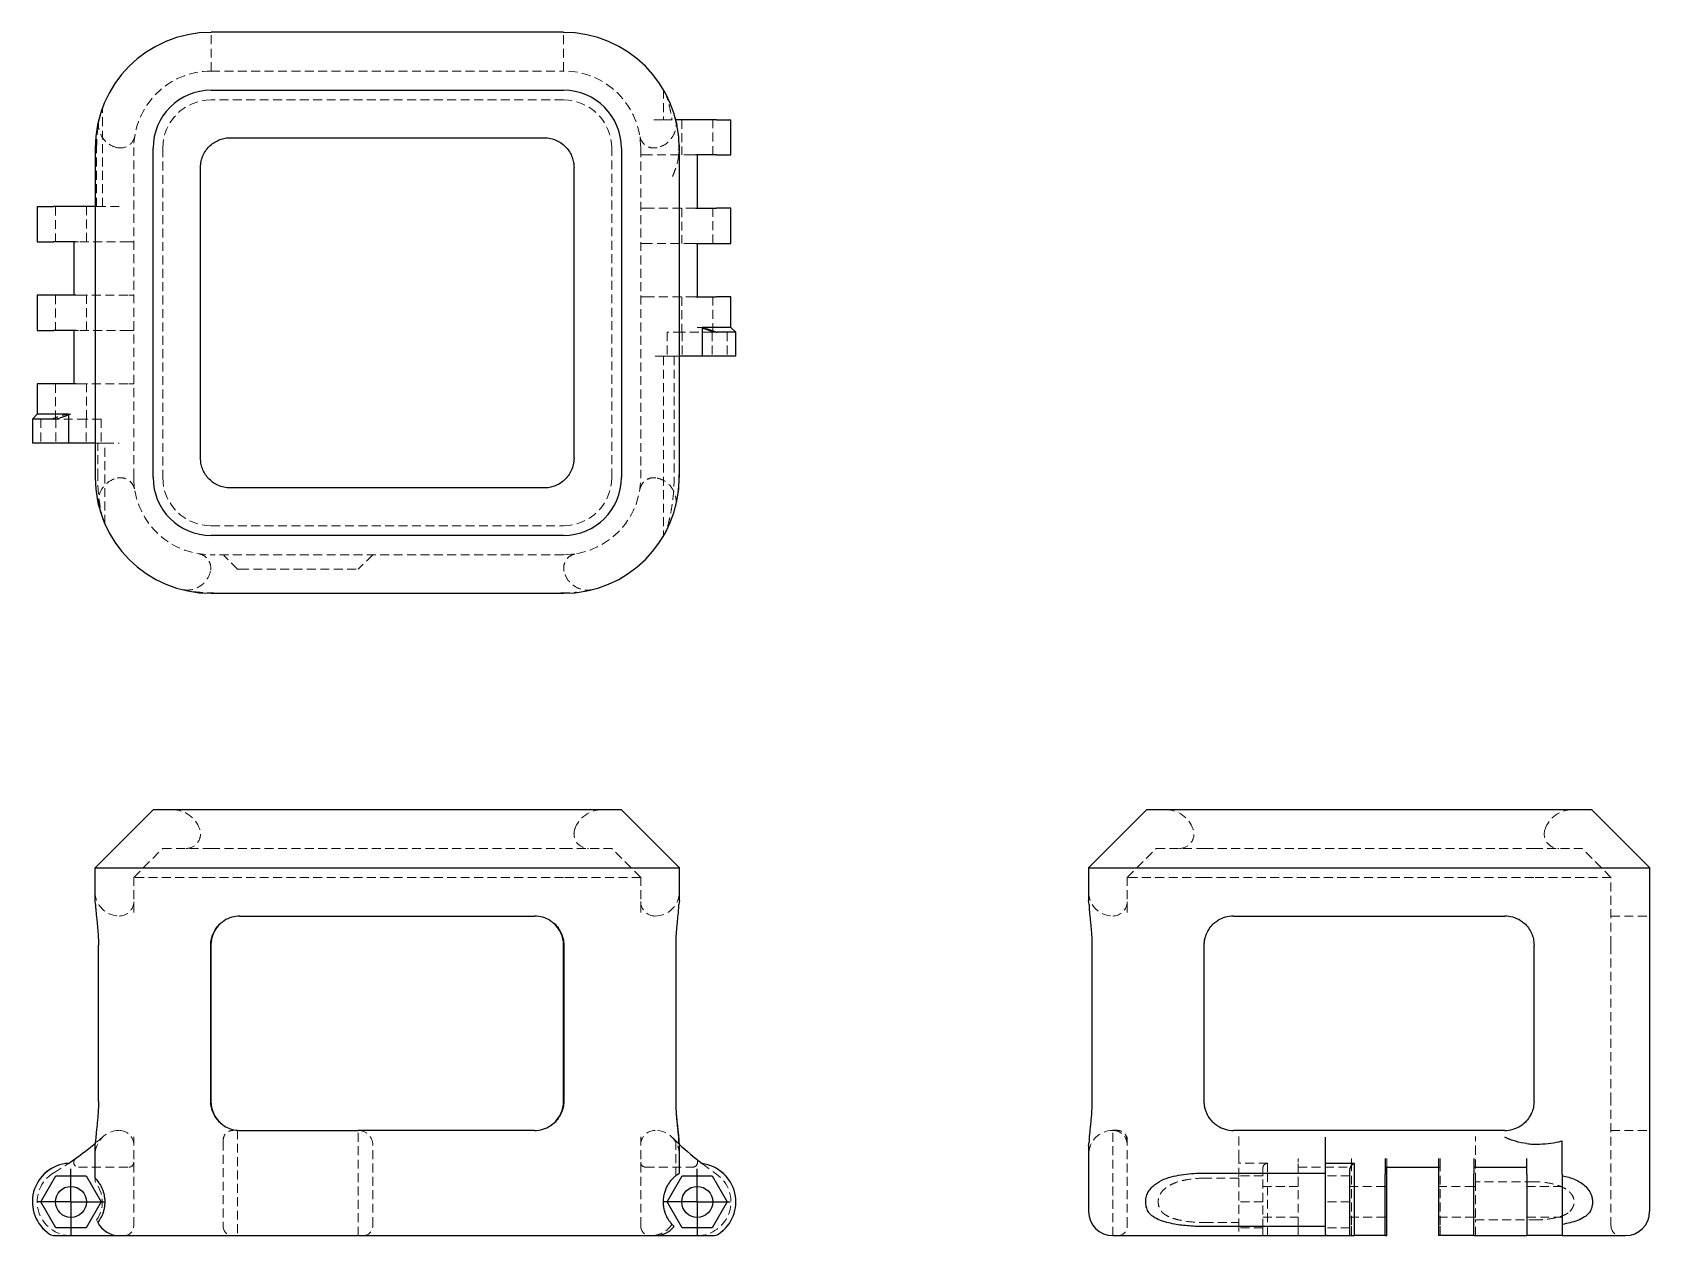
# Model space of a CAD drawing. Header units: millimetres. Extents: x 33 to 263, y 27 to 198.
import ezdxf

# ---------------------------------------------------------------- set-up
doc = ezdxf.new("R2010")
doc.units = ezdxf.units.MM
doc.linetypes.add('HIDDEN', pattern=[1.905, 1.27, -0.635])
doc.layers.add('10', color=7, linetype='Continuous')

# ---------------------------------------------------------------- blocks, each defined once
blk = doc.blocks.new('SW_CENTERMARKSYMBOL_0')
at = {"layer": '10', "color": 0}
for p, q in [((0, 2.5), (0, 4.7)), ((0, 0), (0, 2.5)), ((-2.5, 0), (-4.7, 0)), ((0, 0), (-2.5, 0)), ((0, 0), (0, -2.5)), ((0, 0), (2.5, 0)), ((2.5, 0), (4.7, 0)), ((0, -2.5), (0, -4.7))]:
    blk.add_line(p, q, dxfattribs=at)
blk = doc.blocks.new('SW_CENTERMARKSYMBOL_1')
at = {"layer": '10', "color": 0}
for p, q in [((0, 2.5), (0, 4.7)), ((0, 0), (0, 2.5)), ((-2.5, 0), (-4.7, 0)), ((0, 0), (-2.5, 0)), ((0, 0), (0, -2.5)), ((0, 0), (2.5, 0)), ((2.5, 0), (4.7, 0)), ((0, -2.5), (0, -4.7))]:
    blk.add_line(p, q, dxfattribs=at)

msp = doc.modelspace()

# ---------------------------------------------------------------- linework, layer by layer
at = {"color": 7, "linetype": 'Continuous', "lineweight": 25}
for p, q in [((108.5, 197.91), (58.4, 197.91)), ((58.4, 189.67), (108.5, 189.67)), ((130.25, 185.48), (124.47, 185.48)), ((130.25, 185.48), (132.31, 185.48)), ((132.31, 180.47), (132.31, 185.48)), ((61.14, 182.92), (105.76, 182.92)), ((41.92, 181.43), (41.92, 134.62)), ((50.16, 134.62), (50.16, 181.43)), ((116.74, 181.43), (116.74, 134.62)), ((124.98, 134.62), (124.98, 181.43)), ((130.25, 180.47), (127.31, 180.47)), ((127.56, 172.89), (127.56, 180.47)), ((130.25, 180.47), (132.31, 180.47)), ((56.91, 137.37), (56.91, 178.69)), ((109.99, 178.69), (109.99, 137.37)), ((33.69, 173.13), (33.69, 168.12)), ((33.69, 173.13), (36.02, 173.13)), ((41.92, 173.13), (36.02, 173.13)), ((127.31, 172.89), (130.25, 172.89)), ((132.31, 172.89), (130.25, 172.89)), ((132.31, 167.88), (132.31, 172.89)), ((33.69, 168.12), (36.02, 168.12)), ((39.17, 168.12), (36.02, 168.12)), ((38.88, 168.12), (38.88, 160.53)), ((127.31, 167.88), (130.25, 167.88)), ((127.56, 160.29), (127.56, 167.88)), ((130.25, 167.88), (132.31, 167.88)), ((33.69, 160.53), (33.69, 155.52)), ((36.02, 160.53), (33.69, 160.53)), ((39.17, 160.53), (36.02, 160.53)), ((127.31, 160.29), (130.25, 160.29)), ((132.31, 160.29), (130.25, 160.29)), ((132.31, 155.95), (132.31, 160.29)), ((33.69, 155.52), (36.02, 155.52)), ((39.17, 155.52), (36.02, 155.52)), ((38.88, 155.52), (38.88, 147.94)), ((130.25, 155.95), (128.21, 155.95)), ((128.21, 155.95), (128.21, 151.85)), ((132.31, 155.95), (130.25, 155.95)), ((133, 155.28), (130.33, 155.28)), ((132.99, 155.28), (132.31, 155.95)), ((133, 151.85), (133, 155.28)), ((128.21, 151.85), (124.98, 151.85)), ((133, 151.85), (128.21, 151.85)), ((33.69, 147.94), (33.69, 143.6)), ((36.02, 147.94), (33.69, 147.94)), ((39.17, 147.94), (36.02, 147.94)), ((33, 142.93), (33, 139.49)), ((35.98, 142.93), (33, 142.93)), ((33.69, 143.6), (33.01, 142.93)), ((36.02, 143.6), (33.69, 143.6)), ((38.15, 143.6), (36.02, 143.6)), ((38.15, 143.6), (38.15, 139.49)), ((38.15, 139.49), (33, 139.49)), ((41.92, 139.49), (38.15, 139.49)), ((105.76, 133.13), (61.14, 133.13)), ((124.49, 130.64), (124.51, 130.74)), ((108.5, 126.38), (58.4, 126.38)), ((58.4, 118.15), (108.5, 118.15)), ((41.92, 79.13), (50.16, 87.37)), ((58.4, 87.37), (50.16, 87.37)), ((108.5, 87.37), (58.4, 87.37)), ((116.74, 87.37), (108.5, 87.37)), ((124.98, 79.13), (116.74, 87.37)), ((183.15, 79.13), (191.38, 87.37)), ((199.62, 87.37), (191.38, 87.37)), ((246.43, 87.37), (199.62, 87.37)), ((254.67, 87.37), (246.43, 87.37)), ((262.91, 79.13), (254.67, 87.37)), ((41.92, 74.48), (41.92, 79.13)), ((41.92, 79.13), (58.4, 79.13)), ((58.4, 79.13), (108.5, 79.13)), ((108.5, 79.13), (124.98, 79.13)), ((124.98, 74.48), (124.98, 79.13)), ((183.15, 79.13), (183.15, 74.48)), ((183.15, 79.13), (199.62, 79.13)), ((199.62, 79.13), (246.43, 79.13)), ((246.43, 79.13), (262.91, 79.13)), ((262.91, 68.15), (262.91, 79.13)), ((41.99, 73.92), (41.92, 74.48)), ((124.98, 74.48), (124.91, 73.92)), ((183.21, 73.92), (183.15, 74.48)), ((62.51, 72.27), (104.39, 72.27)), ((203.74, 72.27), (242.31, 72.27)), ((42.38, 68.15), (42.38, 45.91)), ((58.37, 45.91), (58.37, 68.15)), ((58.4, 45.91), (58.4, 68.15)), ((108.5, 45.91), (108.5, 68.15)), ((108.53, 68.15), (108.53, 45.91)), ((124.52, 45.91), (124.52, 68.15)), ((183.61, 68.15), (183.61, 45.91)), ((199.59, 45.91), (199.59, 68.15)), ((246.46, 68.15), (246.46, 45.91)), ((262.91, 45.91), (262.91, 68.15)), ((262.91, 30.26), (262.91, 45.91)), ((62.51, 41.79), (79.33, 41.79)), ((104.39, 41.79), (79.33, 41.79)), ((200.94, 42.79), (200.99, 42.84)), ((242.31, 41.79), (203.74, 41.79)), ((245.06, 42.84), (245.11, 42.79)), ((41.92, 39.58), (41.99, 40.14)), ((41.92, 35), (41.92, 39.58)), ((124.91, 40.14), (124.98, 39.58)), ((124.98, 35.72), (124.98, 39.58)), ((183.15, 39.58), (183.21, 40.14)), ((183.15, 39.58), (183.15, 30.26)), ((216.85, 37.08), (216.85, 40.81)), ((250.48, 35.58), (250.48, 40.3)), ((216.85, 27.06), (216.85, 37.08)), ((220.95, 37.08), (216.85, 37.08)), ((220.95, 35.58), (220.95, 37.08)), ((225.29, 37.8), (225.29, 35.58)), ((232.88, 37.8), (232.88, 35.58)), ((237.89, 37.8), (237.89, 35.58)), ((245.47, 35.58), (245.47, 37.8)), ((34.21, 31.63), (36.35, 35.34)), ((36.35, 35.34), (40.63, 35.34)), ((40.63, 35.34), (42.77, 31.63)), ((123.23, 31.63), (125.37, 35.34)), ((125.37, 35.34), (129.65, 35.34)), ((129.65, 35.34), (131.79, 31.63)), ((199.62, 35.72), (216.85, 35.72)), ((220.28, 27.06), (220.28, 36.34)), ((220.95, 26.83), (220.95, 35.58)), ((225.29, 36.58), (232.88, 36.58)), ((225.29, 26.83), (225.29, 35.58)), ((225.53, 28.2), (225.53, 36.58)), ((232.88, 35.58), (232.88, 26.83)), ((237.89, 36.58), (245.47, 36.58)), ((237.89, 26.83), (237.89, 35.58)), ((245.47, 35.58), (245.47, 26.83)), ((250.48, 35.58), (250.48, 26.83)), ((36.35, 27.93), (34.21, 31.63)), ((42.77, 31.63), (40.63, 27.93)), ((125.37, 27.93), (123.23, 31.63)), ((131.79, 31.63), (129.65, 27.93)), ((40.63, 27.93), (36.35, 27.93)), ((129.65, 27.93), (125.37, 27.93)), ((216.85, 28.12), (199.62, 28.12)), ((225.53, 26.83), (225.53, 28.2)), ((36.21, 26.83), (45.36, 26.83)), ((45.36, 26.83), (58.4, 26.83)), ((58.4, 26.83), (62.17, 26.83)), ((62.17, 26.83), (79.33, 26.83)), ((79.33, 26.83), (108.5, 26.83)), ((108.5, 26.83), (121.54, 26.83)), ((121.54, 26.83), (129.79, 26.83)), ((186.58, 26.83), (199.62, 26.83)), ((199.62, 26.83), (216.85, 26.83)), ((216.85, 27.06), (216.85, 26.83)), ((216.85, 26.83), (220.44, 26.83)), ((220.28, 26.95), (220.28, 27.06)), ((225.29, 26.83), (220.95, 26.83)), ((225.29, 26.83), (225.53, 26.83)), ((237.89, 26.83), (232.88, 26.83)), ((237.89, 26.83), (245.47, 26.83)), ((250.48, 26.83), (245.47, 26.83)), ((250.48, 26.83), (259.47, 26.83))]:
    msp.add_line(p, q, dxfattribs=at)
at = {"color": 7, "linetype": 'HIDDEN', "lineweight": 18}
for p, q in [((58.4, 192.41), (58.4, 197.91)), ((108.5, 192.41), (108.5, 197.91)), ((58.4, 192.41), (108.5, 192.41)), ((122.7, 189.75), (122.7, 185.48)), ((42.95, 173.13), (42.95, 187.14)), ((108.5, 188.3), (58.4, 188.3)), ((42.42, 185.46), (42.4, 185.35)), ((122.7, 185.48), (124.47, 185.48)), ((125.31, 185.48), (125.31, 180.47)), ((129.71, 180.47), (129.71, 185.48)), ((61.14, 182.94), (61.14, 182.94)), ((105.76, 182.94), (105.76, 182.94)), ((41.92, 181.43), (41.99, 181.07)), ((42.14, 173.13), (42.14, 181.43)), ((47.41, 134.62), (47.41, 181.43)), ((51.53, 181.43), (51.53, 134.62)), ((115.37, 134.62), (115.37, 181.43)), ((119.49, 181.43), (119.49, 134.62)), ((119.49, 180.47), (120.17, 180.47)), ((126.88, 180.47), (120.17, 180.47)), ((126.88, 180.47), (127.31, 180.47)), ((56.89, 178.69), (56.89, 178.69)), ((110.01, 178.69), (110.01, 178.69)), ((36.29, 173.13), (36.29, 168.12)), ((40.69, 168.12), (40.69, 173.13)), ((43.08, 173.13), (41.92, 173.13)), ((45.36, 173.13), (43.08, 173.13)), ((120.17, 172.89), (119.49, 172.89)), ((120.17, 172.89), (126.88, 172.89)), ((125.31, 172.89), (125.31, 167.88)), ((127.31, 172.89), (126.88, 172.89)), ((129.71, 167.88), (129.71, 172.89)), ((39.17, 168.12), (39.57, 168.12)), ((46.73, 168.12), (39.57, 168.12)), ((46.73, 168.12), (47.41, 168.12)), ((119.49, 167.88), (120.17, 167.88)), ((126.88, 167.88), (120.17, 167.88)), ((126.88, 167.88), (127.31, 167.88)), ((36.29, 160.53), (36.29, 155.52)), ((39.57, 160.53), (39.17, 160.53)), ((39.57, 160.53), (46.73, 160.53)), ((40.69, 155.52), (40.69, 160.53)), ((47.41, 160.53), (46.73, 160.53)), ((120.17, 160.29), (119.49, 160.29)), ((120.17, 160.29), (126.88, 160.29)), ((125.31, 160.29), (125.31, 155.28)), ((127.31, 160.29), (126.88, 160.29)), ((129.71, 155.28), (129.71, 160.29)), ((39.17, 155.52), (39.57, 155.52)), ((46.73, 155.52), (39.57, 155.52)), ((46.73, 155.52), (47.41, 155.52)), ((125.37, 155.28), (123.23, 155.28)), ((123.23, 155.28), (123.23, 151.85)), ((125.37, 155.28), (125.37, 151.85)), ((129.65, 155.28), (125.37, 155.28)), ((127.51, 155.95), (128.21, 155.95)), ((129.65, 155.28), (129.65, 151.85)), ((130.33, 155.28), (129.65, 155.28)), ((131.79, 155.28), (131.79, 151.85)), ((121.54, 151.85), (122.7, 151.85)), ((122.7, 151.85), (123.95, 151.85)), ((122.7, 151.85), (122.7, 126.3)), ((124.98, 151.85), (123.95, 151.85)), ((124.23, 151.85), (124.23, 134.62)), ((36.29, 147.94), (36.29, 142.93)), ((39.57, 147.94), (39.17, 147.94)), ((39.57, 147.94), (46.73, 147.94)), ((40.69, 142.93), (40.69, 147.94)), ((47.41, 147.94), (46.73, 147.94)), ((34.21, 142.93), (34.21, 139.49)), ((36.35, 142.93), (35.98, 142.93)), ((36.35, 142.93), (36.35, 139.49)), ((40.63, 142.93), (36.35, 142.93)), ((38.15, 143.6), (38.49, 143.6)), ((42.77, 142.93), (40.63, 142.93)), ((40.63, 142.93), (40.63, 139.49)), ((42.77, 142.93), (42.77, 139.49)), ((43.08, 139.49), (41.92, 139.49)), ((42.3, 134.62), (42.3, 139.49)), ((43.08, 139.49), (43.3, 139.49)), ((43.3, 139.49), (45.36, 139.49)), ((43.3, 128.04), (43.3, 139.49)), ((56.89, 137.37), (56.89, 137.37)), ((110.01, 137.37), (110.01, 137.37)), ((124.98, 134.62), (124.91, 134.99)), ((61.14, 133.11), (61.14, 133.12)), ((105.76, 133.11), (105.76, 133.12)), ((119.34, 132.86), (119.36, 132.97)), ((58.4, 127.76), (108.5, 127.76)), ((56.64, 123.78), (56.74, 123.76)), ((108.5, 123.64), (58.4, 123.64)), ((81.39, 123.64), (79.33, 121.58)), ((62.17, 121.58), (62.51, 121.58)), ((62.51, 121.58), (79.33, 121.58)), ((54.37, 118.64), (54.48, 118.62)), ((58.4, 118.15), (58.76, 118.21)), ((47.41, 77.76), (51.53, 81.88)), ((51.53, 81.88), (58.4, 81.88)), ((58.4, 81.88), (108.5, 81.88)), ((108.5, 81.88), (115.37, 81.88)), ((119.49, 77.76), (115.37, 81.88)), ((188.64, 77.76), (192.76, 81.88)), ((192.76, 81.88), (199.62, 81.88)), ((199.62, 81.88), (246.43, 81.88)), ((246.43, 81.88), (253.3, 81.88)), ((257.41, 77.76), (253.3, 81.88)), ((58.4, 77.76), (47.41, 77.76)), ((47.41, 72.76), (47.41, 77.76)), ((108.5, 77.76), (58.4, 77.76)), ((119.49, 77.76), (108.5, 77.76)), ((119.49, 72.76), (119.49, 77.76)), ((199.62, 77.76), (188.64, 77.76)), ((188.64, 72.76), (188.64, 77.76)), ((246.43, 77.76), (199.62, 77.76)), ((257.41, 77.76), (246.43, 77.76)), ((257.41, 68.15), (257.41, 77.76)), ((106.63, 71.6), (106.88, 71.43)), ((200.99, 71.22), (200.94, 71.27)), ((245.11, 71.27), (245.06, 71.22)), ((257.41, 72.27), (262.91, 72.27)), ((42.4, 68.15), (42.41, 68.15)), ((58.35, 68.15), (58.36, 68.15)), ((108.54, 68.15), (108.55, 68.15)), ((124.49, 68.15), (124.5, 68.15)), ((183.62, 68.15), (183.63, 68.15)), ((199.57, 68.15), (199.59, 68.15)), ((246.47, 68.15), (246.48, 68.15)), ((257.41, 45.91), (257.41, 68.15)), ((42.41, 45.91), (42.4, 45.91)), ((58.35, 45.91), (58.36, 45.91)), ((108.54, 45.91), (108.55, 45.91)), ((124.5, 45.91), (124.49, 45.91)), ((183.63, 45.91), (183.62, 45.91)), ((199.57, 45.91), (199.59, 45.91)), ((246.47, 45.91), (246.48, 45.91)), ((257.41, 28.2), (257.41, 45.91)), ((60.27, 42.46), (60.02, 42.63)), ((62.17, 41.81), (62.17, 26.83)), ((79.33, 26.83), (79.33, 41.79)), ((186.58, 41.81), (186.58, 41.79)), ((186.58, 26.83), (186.58, 41.79)), ((257.41, 41.79), (262.91, 41.79)), ((47.41, 28.2), (47.41, 41.31)), ((60.11, 40.22), (60.11, 28.2)), ((81.39, 28.2), (81.39, 39.73)), ((119.49, 28.2), (119.49, 41.31)), ((124.47, 40.3), (124.47, 35.36)), ((188.64, 28.2), (188.64, 41.31)), ((204.49, 40.93), (204.49, 38.36)), ((238.13, 38.36), (238.13, 40.93)), ((204.49, 38.36), (204.49, 35)), ((208.6, 37.12), (204.49, 37.12)), ((208.6, 37.12), (208.6, 35.75)), ((212.94, 37.26), (212.94, 37.82)), ((212.94, 28.2), (212.94, 37.26)), ((220.52, 37.82), (220.52, 37.26)), ((220.52, 37.26), (220.52, 28.2)), ((225.53, 37.26), (225.53, 37.82)), ((225.53, 36.58), (225.53, 37.26)), ((233.12, 37.82), (233.12, 37.26)), ((233.12, 37.26), (233.12, 28.2)), ((238.13, 34.49), (238.13, 38.36)), ((39.57, 36.58), (46.73, 36.58)), ((41.92, 34.49), (41.92, 35)), ((120.17, 36.58), (126.88, 36.58)), ((204.49, 35), (199.62, 35)), ((207.93, 35.34), (204.49, 35.34)), ((204.49, 35), (204.49, 28.7)), ((207.93, 36.33), (207.93, 36.52)), ((207.93, 35.34), (207.93, 36.33)), ((207.93, 31.63), (207.93, 35.34)), ((208.6, 35.75), (208.6, 26.83)), ((212.94, 36.58), (220.52, 36.58)), ((220.28, 35.34), (216.85, 35.34)), ((232.88, 36.58), (233.12, 36.58)), ((212.94, 33.83), (207.93, 33.83)), ((225.29, 33.83), (220.28, 33.83)), ((225.53, 33.83), (225.29, 33.83)), ((237.89, 33.83), (232.88, 33.83)), ((238.13, 33.83), (237.89, 33.83)), ((238.13, 34.49), (238.13, 29.07)), ((246.43, 34.49), (238.13, 34.49)), ((250.48, 33.83), (245.47, 33.83)), ((207.93, 31.63), (204.49, 31.63)), ((207.93, 27.93), (207.93, 31.63)), ((220.28, 31.63), (216.85, 31.63)), ((42.3, 28.7), (42.14, 29.07)), ((199.62, 28.7), (204.49, 28.7)), ((204.49, 28.7), (204.49, 26.83)), ((207.93, 27.93), (204.49, 27.93)), ((207.93, 29.44), (212.94, 29.44)), ((207.93, 26.95), (207.93, 27.93)), ((212.94, 26.83), (212.94, 28.2)), ((220.28, 27.93), (216.85, 27.93)), ((220.28, 29.44), (225.29, 29.44)), ((220.52, 28.2), (220.52, 26.83)), ((225.29, 29.44), (225.53, 29.44)), ((232.88, 29.44), (237.89, 29.44)), ((233.12, 28.2), (233.12, 26.83)), ((237.89, 29.44), (238.13, 29.44)), ((238.13, 26.83), (238.13, 29.07)), ((238.13, 29.07), (246.43, 29.07)), ((245.47, 29.44), (250.48, 29.44))]:
    msp.add_line(p, q, dxfattribs=at)
at = {"color": 7, "linetype": 'HIDDEN', "lineweight": 18, "flags": 128}
for points in [[(59.79, 71.24), (59.87, 71.31), (60.27, 71.6)], [(106.98, 71.35), (107.03, 71.31), (107.12, 71.23)], [(59.92, 42.72), (59.87, 42.76), (59.78, 42.83)], [(107.11, 42.82), (107.03, 42.76), (106.63, 42.46)], [(43.08, 40.93), (42.49, 40.42), (41.98, 39.98)], [(124.96, 39.85), (124.46, 40.31), (123.95, 40.81)]]:
    msp.add_lwpolyline(points, dxfattribs=at)
at = {"color": 7, "linetype": 'Continuous', "lineweight": 25}
for centre in [(38.49, 31.63), (127.51, 31.63)]:
    msp.add_circle(centre, 2.2, dxfattribs=at)
for centre, radius, start, end in [((58.4, 181.43), 16.47, 90, 180), ((108.5, 181.43), 16.47, 0, 90), ((58.4, 181.43), 8.24, 90, 180), ((108.5, 181.43), 8.24, 0, 90), ((58.4, 134.62), 16.47, 180, 270), ((58.4, 134.62), 8.24, 180, 270), ((108.5, 134.62), 8.24, 270, 0), ((108.5, 134.62), 16.47, 270, 0), ((62.51, 68.15), 4.12, 90, 123.0557), ((104.39, 68.15), 4.12, 56.9443, 90), ((203.74, 68.15), 4.12, 90, 123.0557), ((242.31, 68.15), 4.12, 56.9443, 90), ((62.51, 68.15), 4.12, 131.4477, 180), ((104.39, 68.15), 4.12, 0, 48.3701), ((62.51, 45.91), 4.12, 180, 228.3701), ((104.39, 45.91), 4.12, 311.4477, 0), ((62.51, 45.91), 4.12, 236.9443, 265.2198), ((62.51, 45.91), 4.12, 265.2198, 270), ((104.39, 45.91), 4.12, 270, 303.0557), ((203.74, 45.91), 4.12, 236.9443, 270), ((242.31, 45.91), 4.12, 270, 303.0557), ((11.26, 76.93), 48.05, 304.0349, 309.7371), ((157.67, 75.03), 48.05, 227.0813, 232.1745), ((38.49, 31.63), 5.49, 93.5324, 236.4427), ((127.51, 31.63), 5.49, 303.5573, 82.6769), ((186.58, 30.26), 3.43, 180, 270), ((259.47, 30.26), 3.43, 270, 0), ((45.36, 30.26), 3.43, 207.0189, 270), ((121.54, 30.26), 3.43, 270, 321.4555), ((36.21, 28.2), 1.37, 236.4427, 270), ((129.79, 28.2), 1.37, 270, 303.5573)]:
    msp.add_arc(centre, radius, start, end, dxfattribs=at)
at = {"color": 7, "linetype": 'HIDDEN', "lineweight": 18}
for centre, radius, start, end in [((58.4, 181.43), 10.98, 90, 180), ((108.5, 181.43), 10.98, 0, 90), ((58.4, 181.43), 6.86, 90, 180), ((108.5, 181.43), 6.86, 0, 90), ((58.4, 134.62), 10.98, 180, 270), ((58.4, 134.62), 6.86, 180, 270), ((108.5, 134.62), 6.86, 270, 0), ((108.5, 134.62), 10.98, 270, 0), ((52.91, 83.25), 4.12, 19.4712, 90), ((113.99, 83.25), 4.12, 90, 160.5288), ((194.13, 83.25), 4.12, 19.4712, 90), ((251.92, 83.25), 4.12, 90, 160.5288), ((45.36, 75.7), 3.43, 180, 270), ((45.36, 74.33), 2.06, 270, 0), ((121.54, 74.33), 2.06, 180, 270), ((121.54, 75.7), 3.43, 270, 0), ((186.58, 75.7), 3.43, 180, 270), ((186.58, 74.33), 2.06, 270, 0), ((45.36, 38.36), 3.43, 90, 180), ((45.36, 39.73), 2.06, 0, 90), ((79.33, 39.73), 2.06, 0, 90), ((121.54, 39.73), 2.06, 90, 180), ((121.54, 38.36), 3.43, 0, 90), ((186.58, 38.36), 3.43, 90, 180), ((186.58, 39.73), 2.06, 0, 90), ((11.26, 76.93), 48.05, 301.012, 304.0349), ((39.57, 37.26), 0.686, 125.512, 270), ((46.73, 37.26), 0.686, 270, 0), ((120.17, 37.26), 0.686, 180, 270), ((126.88, 37.26), 0.686, 270, 50.8069), ((157.67, 75.03), 48.05, 232.1745, 235.1974), ((38.49, 31.63), 5.48, 121.012, 238.779), ((38.49, 31.63), 4.8, 121.012, 270), ((11.26, 76.93), 47.37, 301.012, 301.4563), ((127.51, 31.63), 4.8, 270, 55.1974), ((157.67, 75.03), 47.37, 234.753, 235.1974), ((127.51, 31.63), 5.48, 301.221, 55.1974), ((38.49, 31.63), 4.46, 324.8362, 39.7151), ((127.51, 31.63), 4.8, 186.4674, 203.6179), ((46.04, 28.2), 1.37, 270, 0), ((61.49, 28.2), 1.37, 180, 270), ((80.02, 28.2), 1.37, 270, 0), ((120.86, 28.2), 1.37, 180, 270), ((187.27, 28.2), 1.37, 270, 0), ((258.79, 28.2), 1.37, 180, 270)]:
    msp.add_arc(centre, radius, start, end, dxfattribs=at)
for points, knots in [([(122.72, 189.75), (122.72, 189.75), (122.71, 189.76), (122.82, 189.59), (122.89, 189.45), (122.9, 189.43)], [0, 0, 0, 0, 0.351119, 0.921485, 1, 1, 1, 1]), ([(122.9, 189.43), (122.95, 189.34), (123.01, 189.22), (123.11, 188.96), (123.16, 188.81), (123.31, 188.34), (123.41, 188), (123.58, 187.31), (123.66, 186.95), (123.81, 186.22), (123.87, 185.86), (123.93, 185.48)], [0, 0, 0, 0, 0.125, 0.125, 0.25, 0.25, 0.5, 0.5, 0.75, 0.75, 1, 1, 1, 1]), ([(42.14, 181.43), (42.14, 181.88), (42.15, 182.33), (42.2, 183.22), (42.24, 183.66), (42.33, 184.54), (42.4, 184.98), (42.51, 185.6), (42.55, 185.81), (42.64, 186.2), (42.69, 186.39), (42.74, 186.54)], [0, 0, 0, 0, 0.25, 0.25, 0.5, 0.5, 0.75, 0.75, 0.875, 0.875, 1, 1, 1, 1]), ([(42.74, 186.54), (42.79, 186.69), (42.88, 186.96), (42.95, 187.16), (42.95, 187.14), (42.94, 187.14)], [0, 0, 0, 0, 0.454328, 0.823682, 1, 1, 1, 1]), ([(45.09, 181.51), (44.63, 181.61), (44.2, 181.8), (43.44, 182.34), (43.12, 182.69), (42.64, 183.48), (42.48, 183.93), (42.35, 184.85), (42.38, 185.32), (42.5, 185.77)], [0, 0, 0, 0, 0.25, 0.25, 0.5, 0.5, 0.75, 0.75, 1, 1, 1, 1]), ([(122.64, 185.48), (122.64, 185.48), (122.47, 185.48), (122.09, 185.48), (121.51, 185.48), (121.11, 185.48), (120.9, 185.48)], [0, 0, 0, 0, 0.000676, 0.32954, 0.660285, 1, 1, 1, 1]), ([(124.4, 185.77), (124.52, 185.32), (124.55, 184.85), (124.42, 183.93), (124.26, 183.48), (123.78, 182.69), (123.46, 182.34), (122.7, 181.8), (122.27, 181.61), (121.81, 181.51)], [0, 0, 0, 0, 0.25, 0.25, 0.5, 0.5, 0.75, 0.75, 1, 1, 1, 1]), ([(124.68, 184.42), (124.68, 184.47), (124.63, 184.86), (124.55, 185.18), (124.48, 185.45)], [0, 0, 0, 0, 0.119956, 1, 1, 1, 1]), ([(42.16, 183.87), (42.12, 183.47), (42.03, 182.58), (42, 181.61), (41.99, 181.07)], [0, 0, 0, 0, 0.448821, 1, 1, 1, 1]), ([(45.09, 181.51), (45.71, 181.38), (46.9, 181.68), (47.48, 182.72), (47.56, 183.19)], [0, 0, 0, 0, 0.571429, 1, 1, 1, 1]), ([(121.81, 181.51), (121.54, 181.45), (121.26, 181.45), (120.71, 181.55), (120.45, 181.66), (119.99, 181.98), (119.79, 182.18), (119.49, 182.65), (119.39, 182.92), (119.34, 183.19)], [0, 0, 0, 0, 0.25, 0.25, 0.5, 0.5, 0.75, 0.75, 1, 1, 1, 1]), ([(124.91, 181.07), (124.91, 181.51), (124.91, 182.35), (124.84, 183.09), (124.81, 183.44)], [0, 0, 0, 0, 0.5274478, 1, 1, 1, 1]), ([(124.89, 180.47), (124.82, 179.9), (124.7, 179.36), (124.46, 178.57), (124.37, 178.31), (124.22, 177.93), (124.17, 177.8), (124.07, 177.56), (124.01, 177.43), (123.95, 177.31)], [0, 0, 0, 0, 0.5, 0.5, 0.75, 0.75, 0.875, 0.875, 1, 1, 1, 1]), ([(129.79, 155.44), (129.38, 155.62), (128.99, 155.74), (128.25, 155.91), (127.88, 155.95), (127.51, 155.95)], [0, 0, 0, 0, 0.5, 0.5, 1, 1, 1, 1]), ([(129.79, 155.44), (129.88, 155.4), (129.97, 155.37), (130.16, 155.31), (130.26, 155.29), (130.35, 155.28)], [0, 0, 0, 0, 0.5, 0.5, 1, 1, 1, 1]), ([(38.49, 143.6), (38.12, 143.6), (37.75, 143.56), (37.01, 143.39), (36.62, 143.26), (36.21, 143.09)], [0, 0, 0, 0, 0.5, 0.5, 1, 1, 1, 1]), ([(41.99, 134.99), (41.99, 134.54), (41.99, 133.77), (42.05, 133.09), (42.08, 132.8)], [0, 0, 0, 0, 0.574965, 1, 1, 1, 1]), ([(43.1, 128.52), (43.06, 128.6), (43.03, 128.69), (42.97, 128.9), (42.94, 129.01), (42.85, 129.35), (42.8, 129.59), (42.7, 130.09), (42.65, 130.35), (42.57, 130.87), (42.53, 131.13), (42.43, 131.93), (42.38, 132.46), (42.31, 133.53), (42.3, 134.08), (42.3, 134.62)], [0, 0, 0, 0, 0.0625, 0.0625, 0.125, 0.125, 0.25, 0.25, 0.375, 0.375, 0.5, 0.5, 0.75, 0.75, 1, 1, 1, 1]), ([(42.5, 130.29), (42.38, 130.73), (42.35, 131.21), (42.48, 132.13), (42.64, 132.57), (43.12, 133.37), (43.44, 133.71), (44.2, 134.25), (44.63, 134.44), (45.09, 134.54)], [0, 0, 0, 0, 0.25, 0.25, 0.5, 0.5, 0.75, 0.75, 1, 1, 1, 1]), ([(45.09, 134.54), (45.36, 134.6), (45.64, 134.6), (46.19, 134.5), (46.45, 134.39), (46.91, 134.07), (47.11, 133.87), (47.41, 133.4), (47.51, 133.14), (47.56, 132.86)], [0, 0, 0, 0, 0.25, 0.25, 0.5, 0.5, 0.75, 0.75, 1, 1, 1, 1]), ([(119.34, 132.86), (119.39, 133.14), (119.49, 133.4), (119.79, 133.87), (119.99, 134.07), (120.45, 134.39), (120.71, 134.5), (121.26, 134.6), (121.54, 134.6), (121.81, 134.54)], [0, 0, 0, 0, 0.25, 0.25, 0.5, 0.5, 0.75, 0.75, 1, 1, 1, 1]), ([(119.41, 133.39), (119.41, 133.37), (119.39, 133.16), (119.38, 133.06), (119.36, 132.98)], [0, 0, 0, 0, 0.087149, 1, 1, 1, 1]), ([(121.81, 134.54), (122.27, 134.44), (122.7, 134.25), (123.46, 133.71), (123.78, 133.37), (124.26, 132.57), (124.42, 132.13), (124.55, 131.21), (124.52, 130.73), (124.4, 130.29)], [0, 0, 0, 0, 0.25, 0.25, 0.5, 0.5, 0.75, 0.75, 1, 1, 1, 1]), ([(124.23, 134.62), (124.23, 133.9), (124.2, 133.18), (124.09, 131.75), (124, 131.04), (123.83, 129.99), (123.77, 129.64), (123.63, 128.95), (123.55, 128.61), (123.38, 127.96), (123.29, 127.64), (123.15, 127.21), (123.1, 127.07), (123, 126.82), (122.95, 126.71), (122.9, 126.62)], [0, 0, 0, 0, 0.25, 0.25, 0.5, 0.5, 0.625, 0.625, 0.75, 0.75, 0.875, 0.875, 0.9375, 0.9375, 1, 1, 1, 1]), ([(124.74, 132.22), (124.78, 132.61), (124.87, 133.49), (124.9, 134.45), (124.91, 134.99)], [0, 0, 0, 0, 0.443841, 1, 1, 1, 1]), ([(42.22, 131.62), (42.23, 131.57), (42.28, 131.17), (42.36, 130.86), (42.42, 130.58)], [0, 0, 0, 0, 0.1195006, 1, 1, 1, 1]), ([(43.29, 128.04), (43.29, 128.06), (43.27, 128.09), (43.18, 128.32), (43.11, 128.48), (43.1, 128.52)], [0, 0, 0, 0, 0.420934, 0.863645, 1, 1, 1, 1]), ([(122.9, 126.62), (122.83, 126.5), (122.72, 126.29), (122.72, 126.3), (122.72, 126.3)], [0, 0, 0, 0, 0.612354, 1, 1, 1, 1]), ([(56.64, 123.78), (56.91, 123.74), (57.18, 123.63), (57.65, 123.34), (57.85, 123.14), (58.16, 122.68), (58.27, 122.41), (58.38, 121.87), (58.38, 121.58), (58.32, 121.31)], [0, 0, 0, 0, 0.25, 0.25, 0.5, 0.5, 0.75, 0.75, 1, 1, 1, 1]), ([(57.16, 123.71), (57.14, 123.71), (56.93, 123.73), (56.84, 123.75), (56.75, 123.76)], [0, 0, 0, 0, 0.087149, 1, 1, 1, 1]), ([(62.17, 121.58), (61.95, 121.8), (61.73, 122.02), (61.29, 122.46), (61.07, 122.68), (60.75, 123), (60.65, 123.1), (60.47, 123.28), (60.38, 123.37), (60.25, 123.5), (60.2, 123.56), (60.13, 123.62), (60.11, 123.64), (60.11, 123.64)], [0, 0, 0, 0, 0.25, 0.25, 0.5, 0.5, 0.625, 0.625, 0.75, 0.75, 0.875, 0.875, 1, 1, 1, 1]), ([(108.58, 121.31), (108.52, 121.58), (108.52, 121.87), (108.63, 122.41), (108.74, 122.68), (109.05, 123.14), (109.25, 123.34), (109.72, 123.63), (109.99, 123.74), (110.26, 123.78)], [0, 0, 0, 0, 0.25, 0.25, 0.5, 0.5, 0.75, 0.75, 1, 1, 1, 1]), ([(58.32, 121.31), (58.22, 120.86), (58.03, 120.42), (57.49, 119.67), (57.14, 119.35), (56.35, 118.86), (55.9, 118.7), (54.98, 118.58), (54.51, 118.61), (54.06, 118.73)], [0, 0, 0, 0, 0.25, 0.25, 0.5, 0.5, 0.75, 0.75, 1, 1, 1, 1]), ([(112.84, 118.73), (112.39, 118.61), (111.92, 118.58), (111, 118.7), (110.55, 118.86), (109.76, 119.35), (109.41, 119.67), (108.87, 120.42), (108.68, 120.86), (108.58, 121.31)], [0, 0, 0, 0, 0.25, 0.25, 0.5, 0.5, 0.75, 0.75, 1, 1, 1, 1]), ([(55.96, 118.39), (56.36, 118.34), (57.24, 118.25), (58.22, 118.23), (58.76, 118.21)], [0, 0, 0, 0, 0.448804, 1, 1, 1, 1]), ([(108.14, 118.21), (108.58, 118.21), (109.35, 118.21), (110.04, 118.27), (110.33, 118.3)], [0, 0, 0, 0, 0.575027, 1, 1, 1, 1]), ([(111.51, 118.44), (111.55, 118.45), (111.96, 118.5), (112.27, 118.58), (112.54, 118.65)], [0, 0, 0, 0, 0.1195091, 1, 1, 1, 1]), ([(54.85, 81.88), (55.41, 81.88), (56.34, 82.29), (56.96, 83.5), (56.91, 84.27), (56.79, 84.62)], [0, 0, 0, 0, 0.428571, 0.714286, 1, 1, 1, 1]), ([(110.11, 84.62), (109.99, 84.27), (109.94, 83.5), (110.56, 82.29), (111.49, 81.88), (112.05, 81.88)], [0, 0, 0, 0, 0.285714, 0.571429, 1, 1, 1, 1]), ([(196.07, 81.88), (196.63, 81.88), (197.56, 82.29), (198.19, 83.5), (198.14, 84.27), (198.01, 84.62)], [0, 0, 0, 0, 0.428571, 0.714286, 1, 1, 1, 1]), ([(248.04, 84.62), (247.85, 84.09), (247.93, 83.08), (248.86, 82.09), (249.61, 81.88), (249.98, 81.88)], [0, 0, 0, 0, 0.428571, 0.714286, 1, 1, 1, 1]), ([(199.58, 68.15), (199.6, 68.44), (199.64, 69.02), (199.93, 69.85), (200.36, 70.62), (200.76, 71.04), (200.97, 71.25)], [0, 0, 0, 0, 0.2477478, 0.4973984, 0.7493863, 1, 1, 1, 1]), ([(200.97, 42.82), (200.76, 43.03), (200.36, 43.45), (199.93, 44.22), (199.64, 45.05), (199.6, 45.62), (199.58, 45.91)], [0, 0, 0, 0, 0.250613, 0.502602, 0.752253, 1, 1, 1, 1]), ([(245.95, 43.96), (245.86, 43.79), (245.63, 43.36), (245.29, 43.02), (245.09, 42.82)], [0, 0, 0, 0, 0.391875, 1, 1, 1, 1]), ([(62.17, 41.81), (61.95, 41.83), (61.73, 41.83), (61.29, 41.78), (61.07, 41.73), (60.75, 41.58), (60.65, 41.51), (60.47, 41.33), (60.38, 41.23), (60.25, 40.98), (60.2, 40.84), (60.13, 40.54), (60.11, 40.38), (60.11, 40.22)], [0, 0, 0, 0, 0.25, 0.25, 0.5, 0.5, 0.625, 0.625, 0.75, 0.75, 0.875, 0.875, 1, 1, 1, 1]), ([(186.58, 41.81), (186.8, 41.83), (187.02, 41.83), (187.46, 41.78), (187.68, 41.73), (188, 41.58), (188.1, 41.51), (188.28, 41.33), (188.37, 41.23), (188.5, 40.98), (188.56, 40.84), (188.62, 40.54), (188.64, 40.38), (188.64, 40.22)], [0, 0, 0, 0, 0.25, 0.25, 0.5, 0.5, 0.625, 0.625, 0.75, 0.75, 0.875, 0.875, 1, 1, 1, 1]), ([(207.93, 36.52), (207.96, 36.7), (208.03, 36.84), (208.21, 36.99), (208.27, 37.03), (208.42, 37.08), (208.51, 37.1), (208.6, 37.12)], [0, 0, 0, 0, 0.5, 0.5, 0.75, 0.75, 1, 1, 1, 1]), ([(199.62, 35), (198.81, 35), (198.01, 34.94), (196.83, 34.74), (196.44, 34.66), (195.68, 34.44), (195.31, 34.3), (194.77, 34.04), (194.6, 33.95), (194.27, 33.73), (194.12, 33.62), (193.68, 33.24), (193.42, 32.92), (193.16, 32.37), (193.1, 32.18), (193.03, 31.78), (193.03, 31.57), (193.08, 31.17), (193.14, 30.97), (193.29, 30.6), (193.4, 30.42), (193.52, 30.26)], [0, 0, 0, 0, 0.25, 0.25, 0.375, 0.375, 0.5, 0.5, 0.5625, 0.5625, 0.625, 0.625, 0.75, 0.75, 0.8125, 0.8125, 0.875, 0.875, 0.9375, 0.9375, 1, 1, 1, 1]), ([(251.54, 30.26), (251.67, 30.39), (251.78, 30.52), (251.97, 30.83), (252.05, 30.99), (252.15, 31.34), (252.17, 31.52), (252.16, 31.88), (252.12, 32.06), (252, 32.4), (251.91, 32.56), (251.7, 32.84), (251.58, 32.97), (251.19, 33.33), (250.9, 33.52), (250.27, 33.84), (249.94, 33.96), (249.27, 34.17), (248.93, 34.25), (247.87, 34.43), (247.15, 34.49), (246.43, 34.49)], [0, 0, 0, 0, 0.0625, 0.0625, 0.125, 0.125, 0.1875, 0.1875, 0.25, 0.25, 0.3125, 0.3125, 0.375, 0.375, 0.5, 0.5, 0.625, 0.625, 0.75, 0.75, 1, 1, 1, 1]), ([(193.52, 30.26), (193.6, 30.15), (193.69, 30.06), (193.9, 29.89), (194.01, 29.82), (194.35, 29.61), (194.59, 29.5), (195.09, 29.31), (195.35, 29.23), (195.87, 29.09), (196.13, 29.03), (196.93, 28.88), (197.46, 28.81), (198.53, 28.72), (199.08, 28.7), (199.62, 28.7)], [0, 0, 0, 0, 0.0625, 0.0625, 0.125, 0.125, 0.25, 0.25, 0.375, 0.375, 0.5, 0.5, 0.75, 0.75, 1, 1, 1, 1]), ([(246.43, 29.07), (246.88, 29.07), (247.33, 29.08), (248.22, 29.15), (248.66, 29.21), (249.54, 29.36), (249.98, 29.47), (250.6, 29.69), (250.81, 29.77), (251.2, 29.98), (251.39, 30.1), (251.54, 30.26)], [0, 0, 0, 0, 0.25, 0.25, 0.5, 0.5, 0.75, 0.75, 0.875, 0.875, 1, 1, 1, 1]), ([(123.93, 28.43), (123.76, 28.18), (123.57, 27.96), (123.24, 27.66), (123.12, 27.56), (122.88, 27.39), (122.75, 27.32), (122.36, 27.11), (122.07, 27), (121.49, 26.86), (121.2, 26.83), (120.9, 26.83)], [0, 0, 0, 0, 0.25, 0.25, 0.375, 0.375, 0.5, 0.5, 0.75, 0.75, 1, 1, 1, 1])]:
    msp.add_open_spline(points, degree=3, knots=knots, dxfattribs=at)
at = {"color": 7, "linetype": 'Continuous', "lineweight": 25}
for points, knots in [([(56.9, 178.69), (56.92, 178.99), (56.96, 179.6), (57.26, 180.45), (57.7, 181.21), (58.27, 181.84), (58.93, 182.33), (59.65, 182.67), (60.39, 182.89), (60.9, 182.91), (61.14, 182.93)], [0, 0, 0, 0, 0.138271, 0.273157, 0.404093, 0.531053, 0.654188, 0.773592, 0.88895, 1, 1, 1, 1]), ([(105.76, 182.93), (106.07, 182.91), (106.67, 182.87), (107.53, 182.57), (108.28, 182.13), (108.92, 181.56), (109.41, 180.89), (109.75, 180.18), (109.96, 179.43), (109.99, 178.93), (110, 178.69)], [0, 0, 0, 0, 0.1385, 0.273383, 0.404571, 0.531852, 0.654995, 0.774115, 0.889139, 1, 1, 1, 1]), ([(128.21, 155.95), (128.56, 155.77), (128.92, 155.62), (129.45, 155.45), (129.64, 155.4), (129.99, 155.32), (130.16, 155.3), (130.33, 155.28)], [0, 0, 0, 0, 0.5, 0.5, 0.75, 0.75, 1, 1, 1, 1]), ([(35.98, 142.93), (36.34, 142.96), (36.7, 143.03), (37.25, 143.21), (37.43, 143.27), (37.8, 143.42), (37.98, 143.51), (38.15, 143.6)], [0, 0, 0, 0, 0.5, 0.5, 0.75, 0.75, 1, 1, 1, 1]), ([(61.14, 133.13), (60.84, 133.15), (60.23, 133.19), (59.37, 133.48), (58.62, 133.93), (57.99, 134.49), (57.5, 135.16), (57.16, 135.88), (56.94, 136.62), (56.92, 137.12), (56.9, 137.37)], [0, 0, 0, 0, 0.138271, 0.273156, 0.404092, 0.531052, 0.654187, 0.773592, 0.888949, 1, 1, 1, 1]), ([(110, 137.37), (109.98, 137.06), (109.94, 136.45), (109.63, 135.6), (109.2, 134.85), (108.63, 134.21), (107.97, 133.72), (107.25, 133.38), (106.51, 133.17), (106, 133.14), (105.76, 133.13)], [0, 0, 0, 0, 0.13836, 0.272928, 0.403661, 0.530408, 0.653481, 0.773083, 0.888746, 1, 1, 1, 1]), ([(41.99, 73.92), (41.99, 73.71), (42, 73.32), (42.07, 72.61), (42.15, 71.87), (42.23, 71.11), (42.3, 70.35), (42.37, 69.38), (42.39, 68.63), (42.4, 68.15)], [0, 0, 0, 0, 0.157416, 0.304021, 0.44055, 0.567591, 0.685815, 0.796442, 1, 1, 1, 1]), ([(124.5, 68.15), (124.51, 68.44), (124.51, 69.03), (124.57, 69.89), (124.63, 70.7), (124.71, 71.47), (124.78, 72.18), (124.88, 73.06), (124.9, 73.57), (124.91, 73.92)], [0, 0, 0, 0, 0.124266, 0.247428, 0.370655, 0.494715, 0.620055, 0.74645, 1, 1, 1, 1]), ([(183.21, 73.92), (183.22, 73.71), (183.22, 73.32), (183.29, 72.61), (183.37, 71.87), (183.45, 71.11), (183.52, 70.35), (183.6, 69.38), (183.61, 68.63), (183.62, 68.15)], [0, 0, 0, 0, 0.1574159, 0.3040202, 0.4405493, 0.5675906, 0.6858148, 0.7964412, 1, 1, 1, 1]), ([(58.36, 68.15), (58.38, 68.44), (58.42, 69.02), (58.71, 69.85), (59.14, 70.62), (59.54, 71.04), (59.74, 71.25)], [0, 0, 0, 0, 0.248609, 0.499169, 0.75027, 1, 1, 1, 1]), ([(59.77, 71.22), (59.77, 71.22), (59.77, 71.22), (59.74, 71.25), (59.74, 71.25)], [0, 0, 0, 0, 0.965618, 1, 1, 1, 1]), ([(107.16, 71.25), (107.16, 71.25), (107.13, 71.22), (107.13, 71.22), (107.13, 71.22)], [0, 0, 0, 0, 0.032224, 1, 1, 1, 1]), ([(107.16, 71.25), (107.36, 71.04), (107.76, 70.62), (108.2, 69.85), (108.49, 69.02), (108.53, 68.44), (108.54, 68.15)], [0, 0, 0, 0, 0.250614, 0.502602, 0.752252, 1, 1, 1, 1]), ([(199.58, 68.15), (199.6, 68.44), (199.64, 69.02), (199.94, 69.85), (200.36, 70.62), (200.77, 71.04), (200.97, 71.25)], [0, 0, 0, 0, 0.2486084, 0.4991686, 0.7502698, 1, 1, 1, 1]), ([(245.09, 71.25), (245.29, 71.04), (245.69, 70.62), (246.13, 69.85), (246.42, 69.02), (246.45, 68.44), (246.47, 68.15)], [0, 0, 0, 0, 0.250614, 0.502602, 0.752252, 1, 1, 1, 1]), ([(42.4, 45.91), (42.39, 45.62), (42.39, 45.03), (42.34, 44.18), (42.27, 43.36), (42.17, 42.33), (42.03, 41.18), (42, 40.49), (41.99, 40.14)], [0, 0, 0, 0, 0.12426, 0.247356, 0.370658, 0.49508, 0.746584, 1, 1, 1, 1]), ([(59.74, 42.82), (59.54, 43.03), (59.14, 43.45), (58.71, 44.21), (58.42, 45.04), (58.38, 45.62), (58.36, 45.91)], [0, 0, 0, 0, 0.24973, 0.500831, 0.751392, 1, 1, 1, 1]), ([(108.54, 45.91), (108.53, 45.62), (108.49, 45.05), (108.2, 44.22), (107.76, 43.45), (107.36, 43.03), (107.16, 42.82)], [0, 0, 0, 0, 0.247747, 0.497398, 0.749387, 1, 1, 1, 1]), ([(124.91, 40.14), (124.91, 40.35), (124.9, 40.75), (124.83, 41.45), (124.75, 42.19), (124.67, 42.95), (124.6, 43.71), (124.53, 44.68), (124.51, 45.43), (124.5, 45.91)], [0, 0, 0, 0, 0.157534, 0.304318, 0.440833, 0.56756, 0.685613, 0.796299, 1, 1, 1, 1]), ([(124.96, 39.84), (124.96, 40.03), (124.95, 40.39), (124.9, 40.99), (124.83, 41.62), (124.76, 42.25), (124.69, 42.86), (124.64, 43.4), (124.58, 44.03), (124.53, 44.88), (124.52, 45.55), (124.51, 45.91)], [0, 0, 0, 0, 0.13846, 0.258012, 0.360242, 0.483939, 0.575377, 0.643062, 0.732548, 0.851806, 1, 1, 1, 1]), ([(183.62, 45.91), (183.62, 45.62), (183.61, 45.03), (183.56, 44.18), (183.49, 43.36), (183.39, 42.33), (183.25, 41.18), (183.23, 40.49), (183.21, 40.14)], [0, 0, 0, 0, 0.1242602, 0.247357, 0.3706585, 0.4950809, 0.7465844, 1, 1, 1, 1]), ([(200.97, 42.82), (200.77, 43.03), (200.36, 43.45), (199.94, 44.21), (199.64, 45.04), (199.6, 45.62), (199.58, 45.91)], [0, 0, 0, 0, 0.24973, 0.500831, 0.751392, 1, 1, 1, 1]), ([(246.47, 45.91), (246.45, 45.62), (246.42, 45.05), (246.13, 44.22), (245.69, 43.45), (245.29, 43.03), (245.09, 42.82)], [0, 0, 0, 0, 0.247747, 0.497398, 0.749387, 1, 1, 1, 1]), ([(246.47, 45.91), (246.45, 45.62), (246.41, 45.05), (246.21, 44.38), (246, 44.05), (245.95, 43.96)], [0, 0, 0, 0, 0.421418, 0.846073, 1, 1, 1, 1]), ([(59.74, 42.82), (59.74, 42.82), (59.77, 42.85), (59.77, 42.84), (59.77, 42.84)], [0, 0, 0, 0, 0.034384, 1, 1, 1, 1]), ([(107.13, 42.84), (107.13, 42.84), (107.13, 42.85), (107.16, 42.82), (107.16, 42.82)], [0, 0, 0, 0, 0.9677755, 1, 1, 1, 1]), ([(245.47, 39.91), (244.9, 39.98), (244.36, 40.09), (243.57, 40.32), (243.31, 40.4), (242.93, 40.54), (242.8, 40.59), (242.56, 40.7), (242.43, 40.75), (242.31, 40.81)], [0, 0, 0, 0, 0.5, 0.5, 0.75, 0.75, 0.875, 0.875, 1, 1, 1, 1]), ([(220.95, 37.08), (220.77, 37.04), (220.62, 36.96), (220.45, 36.77), (220.4, 36.7), (220.32, 36.54), (220.3, 36.45), (220.28, 36.34)], [0, 0, 0, 0, 0.5, 0.5, 0.75, 0.75, 1, 1, 1, 1]), ([(41.92, 35), (41.92, 35), (41.98, 34.94), (42.16, 34.74), (42.23, 34.66), (42.4, 34.44), (42.49, 34.3), (42.65, 34.04), (42.71, 33.95), (42.81, 33.73), (42.87, 33.62), (43.03, 33.24), (43.13, 32.92), (43.24, 32.37), (43.27, 32.18), (43.3, 31.78), (43.3, 31.57), (43.28, 31.17), (43.25, 30.97), (43.19, 30.6), (43.14, 30.42), (43.1, 30.26)], [0, 0, 0, 0, 0.25, 0.25, 0.375, 0.375, 0.5, 0.5, 0.5625, 0.5625, 0.625, 0.625, 0.75, 0.75, 0.8125, 0.8125, 0.875, 0.875, 0.9375, 0.9375, 1, 1, 1, 1]), ([(122.9, 30.26), (122.84, 30.48), (122.79, 30.71), (122.74, 31.07), (122.72, 31.2), (122.71, 31.45), (122.7, 31.57), (122.71, 31.82), (122.71, 31.95), (122.74, 32.2), (122.75, 32.32), (122.81, 32.68), (122.87, 32.9), (123, 33.32), (123.08, 33.51), (123.25, 33.86), (123.33, 34.02), (123.6, 34.44), (123.78, 34.67), (124.1, 35.03), (124.25, 35.17), (124.51, 35.39), (124.62, 35.48), (124.89, 35.67), (124.98, 35.72), (124.98, 35.72)], [0, 0, 0, 0, 0.0625, 0.0625, 0.09375, 0.09375, 0.125, 0.125, 0.15625, 0.15625, 0.1875, 0.1875, 0.25, 0.25, 0.3125, 0.3125, 0.375, 0.375, 0.5, 0.5, 0.625, 0.625, 0.75, 0.75, 1, 1, 1, 1]), ([(191.62, 30.26), (191.5, 30.48), (191.42, 30.71), (191.32, 31.07), (191.3, 31.2), (191.27, 31.45), (191.27, 31.57), (191.27, 31.82), (191.29, 31.95), (191.32, 32.2), (191.35, 32.32), (191.46, 32.68), (191.56, 32.9), (191.8, 33.32), (191.95, 33.51), (192.27, 33.86), (192.45, 34.02), (193.01, 34.44), (193.43, 34.67), (194.3, 35.03), (194.75, 35.17), (195.7, 35.39), (196.18, 35.48), (197.63, 35.67), (198.62, 35.72), (199.62, 35.72)], [0, 0, 0, 0, 0.0625, 0.0625, 0.09375, 0.09375, 0.125, 0.125, 0.15625, 0.15625, 0.1875, 0.1875, 0.25, 0.25, 0.3125, 0.3125, 0.375, 0.375, 0.5, 0.5, 0.625, 0.625, 0.75, 0.75, 1, 1, 1, 1]), ([(250.48, 35.36), (251.11, 35.23), (251.71, 35.06), (252.56, 34.69), (252.84, 34.55), (253.36, 34.22), (253.61, 34.03), (254.05, 33.59), (254.24, 33.35), (254.47, 32.93), (254.54, 32.79), (254.66, 32.48), (254.7, 32.33), (254.76, 32), (254.78, 31.84), (254.78, 31.51), (254.77, 31.35), (254.69, 30.85), (254.58, 30.55), (254.43, 30.26)], [0, 0, 0, 0, 0.25, 0.25, 0.375, 0.375, 0.5, 0.5, 0.625, 0.625, 0.6875, 0.6875, 0.75, 0.75, 0.8125, 0.8125, 0.875, 0.875, 1, 1, 1, 1]), ([(43.1, 30.26), (43.06, 30.15), (43.03, 30.06), (42.97, 29.89), (42.94, 29.82), (42.85, 29.61), (42.8, 29.5), (42.7, 29.31), (42.65, 29.23), (42.57, 29.09), (42.53, 29.03), (42.43, 28.88), (42.38, 28.81), (42.31, 28.72), (42.3, 28.7), (42.3, 28.7)], [0, 0, 0, 0, 0.0625, 0.0625, 0.125, 0.125, 0.25, 0.25, 0.375, 0.375, 0.5, 0.5, 0.75, 0.75, 1, 1, 1, 1]), ([(124.23, 28.12), (124.23, 28.12), (124.2, 28.15), (124.09, 28.26), (124, 28.34), (123.83, 28.54), (123.77, 28.62), (123.63, 28.8), (123.55, 28.91), (123.38, 29.17), (123.29, 29.32), (123.15, 29.61), (123.1, 29.72), (123, 29.97), (122.95, 30.1), (122.9, 30.26)], [0, 0, 0, 0, 0.25, 0.25, 0.5, 0.5, 0.625, 0.625, 0.75, 0.75, 0.875, 0.875, 0.9375, 0.9375, 1, 1, 1, 1]), ([(199.62, 28.12), (198.9, 28.12), (198.18, 28.15), (196.75, 28.26), (196.04, 28.34), (194.99, 28.54), (194.64, 28.62), (193.95, 28.8), (193.61, 28.91), (192.96, 29.17), (192.64, 29.32), (192.21, 29.61), (192.07, 29.72), (191.82, 29.97), (191.71, 30.1), (191.62, 30.26)], [0, 0, 0, 0, 0.25, 0.25, 0.5, 0.5, 0.625, 0.625, 0.75, 0.75, 0.875, 0.875, 0.9375, 0.9375, 1, 1, 1, 1]), ([(254.43, 30.26), (254.34, 30.1), (254.22, 29.95), (253.96, 29.7), (253.81, 29.59), (253.34, 29.29), (253, 29.13), (252.31, 28.86), (251.95, 28.75), (251.22, 28.57), (250.86, 28.5), (250.48, 28.43)], [0, 0, 0, 0, 0.125, 0.125, 0.25, 0.25, 0.5, 0.5, 0.75, 0.75, 1, 1, 1, 1]), ([(220.44, 26.83), (220.4, 26.83), (220.37, 26.84), (220.31, 26.88), (220.29, 26.91), (220.28, 26.95)], [0, 0, 0, 0, 0.5, 0.5, 1, 1, 1, 1]), ([(220.44, 26.83), (220.62, 26.83), (220.74, 26.83), (220.91, 26.83), (220.95, 26.83), (220.95, 26.83)], [0, 0, 0, 0, 0.5, 0.5, 1, 1, 1, 1])]:
    msp.add_open_spline(points, degree=3, knots=knots, dxfattribs=at)
at = {"color": 7, "linetype": 'HIDDEN', "lineweight": 18}
for points in [[(124.96, 181.27), (124.97, 181.47), (124.98, 181.68), (124.97, 181.89)], [(124.89, 180.47), (124.92, 180.73), (124.95, 181), (124.96, 181.27)], [(124.91, 181.07), (124.95, 181.19), (124.98, 181.31), (124.98, 181.43)], [(35.65, 142.93), (35.84, 142.95), (36.03, 143.01), (36.21, 143.09)], [(41.99, 134.99), (41.95, 134.87), (41.92, 134.74), (41.92, 134.62)], [(108.14, 118.21), (108.26, 118.17), (108.38, 118.15), (108.5, 118.15)], [(124.59, 40.19), (124.55, 40.23), (124.51, 40.26), (124.47, 40.3)], [(124.96, 39.84), (124.97, 39.83), (124.98, 39.83), (124.97, 39.83)], [(207.93, 26.95), (207.95, 26.87), (208.01, 26.83), (208.09, 26.83)]]:
    msp.add_open_spline(points, degree=3, dxfattribs=at)
at = {"color": 7, "linetype": 'Continuous', "lineweight": 25}
for points in [[(60.27, 71.6), (60.09, 71.49), (59.93, 71.36), (59.77, 71.22)], [(107.13, 71.22), (106.97, 71.36), (106.81, 71.49), (106.63, 71.6)], [(201.49, 71.6), (201.32, 71.49), (201.15, 71.36), (200.99, 71.22)], [(245.06, 71.22), (244.9, 71.36), (244.74, 71.49), (244.56, 71.6)], [(59.77, 42.84), (59.93, 42.7), (60.09, 42.57), (60.27, 42.46)], [(106.63, 42.46), (106.81, 42.57), (106.97, 42.7), (107.13, 42.84)], [(200.99, 42.84), (201.15, 42.7), (201.32, 42.57), (201.49, 42.46)], [(244.56, 42.46), (244.74, 42.57), (244.9, 42.7), (245.06, 42.84)], [(245.47, 39.91), (245.73, 39.88), (246, 39.85), (246.27, 39.84)], [(246.27, 39.84), (246.47, 39.83), (246.68, 39.83), (246.89, 39.83)], [(246.89, 39.83), (247.95, 39.86), (248.99, 39.98), (250, 40.19)], [(250, 40.19), (250.16, 40.23), (250.32, 40.26), (250.48, 40.3)]]:
    msp.add_open_spline(points, degree=3, dxfattribs=at)

# ---------------------------------------------------------------- block references
at = {"layer": '10'}
for name, p in [('SW_CENTERMARKSYMBOL_0', (38.49, 31.63)), ('SW_CENTERMARKSYMBOL_1', (127.51, 31.63))]:
    msp.add_blockref(name, p, dxfattribs=at)

doc.saveas('drawing.dxf')
